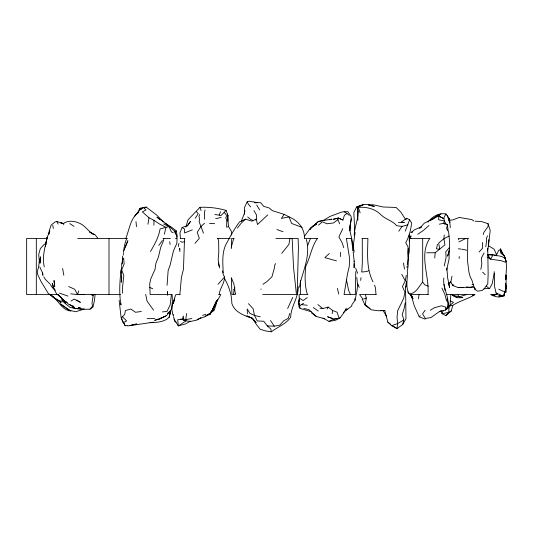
<?xml version="1.0" encoding="UTF-8"?>
<svg xmlns="http://www.w3.org/2000/svg" width="533" height="533" viewBox="0 0 533 533"><rect width="100%" height="100%" fill="white"/><g stroke="black" fill="none" stroke-linecap="round" stroke-linejoin="round"><path stroke-width="0.8" d="M153.924 225.219L153.944 220.329L148.954 217.737L142.404 211.887L146.029 209.862L143.35 207.557L139.22 210.075L140.026 208.256L146.142 207.051L156.356 214.759L163.491 221.955M450.325 227.624L449.426 218.823L445.941 213.933C438.826 212.66 432.023 216.605 427.972 222.228M354.165 261.063L354.112 267.786L354.172 263.655M121.251 269.465L121.058 272.736M450.838 294.922L450.039 305.649L447.5 308.847L448.393 306.242L448.3 303.25L447.02 298.88M355.784 271.55L355.331 294.569L344.065 294.569L347.509 273.869L349.242 266.54L349.661 258.851L346.41 238.431M292.144 238.431L293.543 267.533L296.321 293.377M357.876 220.162L357.53 206.671L363.2 204.885L358.995 206.664M231.295 248.591L231.708 238.431L234.14 238.431M179.508 248.385L179.921 251.596M122.35 261.576L122.51 256.186M227.851 221.228L228.057 215.845L226.065 210.388C217.524 208.01 208.903 206.924 200.022 207.31L188.036 219.796L185.83 227.111M233.434 294.569L234.114 289.872L234.98 287.847M95.087 294.809L94.474 300.445L92.989 307.081L89.99 309.193L83.888 309.32L78.244 307.601L80.456 307.874M488.741 239.943L488.435 245.933L487.442 251.056M354.365 235.499L354.658 228.997L353.832 212.587L356.637 206.951L363.506 204.412L373.473 204.845L383.08 206.984L396.126 207.457L400.703 211.954L405.62 219.556M488.734 239.957L488.435 245.933L490.213 230.396L488.068 223.7L481.332 221.495L475.063 221.182M352.999 250.976L353.366 245.54M360.668 280.431L361.001 277.653M449.092 306.042L448.759 312.411L445.795 315.583L442.057 313.704L441.191 311.532M410.163 238.431L411.15 235.839L410.31 236.432L408.978 236.412M354.205 235.133C354.552 225.452 359.908 216.625 357.53 206.671L358.296 206.964L356.637 206.951M300.512 280.365L300.385 294.569M444.209 234.926L443.962 238.731L444.895 244.92L435.188 252.735L426.726 252.795M467.767 238.431L467.541 261.043L468.96 272.27L470.199 276.827L471.965 280.305L474.67 289.106L477.555 291.185L482.232 290.445L483.178 289.606M163.778 238.431L163.644 240.363L160.653 247.539L158.421 257.059L155.922 263.222L155.03 269.352L150.839 278.726L149.7 283.756L150.133 294.569L172.179 294.569M409.611 236.712L409.291 241.289L409.244 234.76M93.355 294.383L92.016 303.164L92.495 306.202L89.99 309.193M361.794 271.77L362.34 262.762L362.273 238.431M40.215 260.79L40.042 263.182L39.902 258.991M40.335 259.191L40.515 256.799L40.042 260.657M121.704 277.027L121.297 282.237L121.664 269.984L124.169 263.875L123.623 258.059M434.741 258.019L435.188 252.735M494.191 271.65L494.624 286.667L496.03 293.017L496.909 293.31L497.429 294.569L490.513 294.569C508.016 303.21 505.99 286.554 506.037 274.935L505.857 279.492C505.83 271.61 507.936 262.996 504.218 255.64L500.7 253.088L500.62 248.864L499.454 250.21L498.735 250.23L496.603 254.721L495.364 255.407L494.191 255.18M439.345 224.186L443.663 223.294L447.427 224.58L446.594 228.664L448.639 231.822C449.312 239.857 450.998 248.531 447.553 256.146L449.252 250.357L449.039 259.225L446.641 270.124M357.776 212.62L357.923 211.008M179.841 294.569L181.453 277.213L183.465 269.238L184.545 238.431M357.616 284.948L357.103 290.105L355.045 300.326L352.02 304.556M167.542 294.569L167.575 291.611L167.362 295.302M459.033 258.532L459.359 256.566M123.216 255.154L123.403 253.501M123.503 252.675C123.929 247.798 124.735 242.881 126.841 238.431M298.273 286.641C298.56 297.641 290.865 306.375 290.685 317.302C285.961 324.137 277.8 326.849 271.344 331.806L265.481 330.92L260.124 329.214L256.16 324.164L252.482 318.334L246.826 315.902L251.949 318.181L256.14 322.532L252.482 318.334C244.341 315.589 234.607 312.471 231.815 303.304C231.795 294.383 228.784 286.208 224.553 278.519M485.823 246.792L486.649 240.196L486.456 238.258L487.488 235.793M190.574 321.119L185.517 323.924L178.302 325.923L177.709 319.707L182.579 319.147L183.219 315.936L184.012 320.566L185.777 319.627L186.577 313.484M407.265 264.788L408.065 258.665L407.705 252.262L408.065 246.946L405.726 242.668C409.104 236.565 410.99 229.77 411.549 222.834L409.63 219.809L406.806 218.323L401.156 222.094L404.34 222.401L398.504 222.534M122.45 261.63L122.89 258.352M487.448 250.39L487.735 248.258L488.148 274.115L487.782 283.756L483.691 289.499M171.413 294.569L170.147 304.976L166.996 311.452L162.432 311.905M222.494 270.904L223.254 274.635L224.533 277.033C224.62 283.476 219.689 288.406 219.176 294.569M332.186 313.677L332.639 310.486L328.161 307.061L322.778 308.56L319.987 308.247M121.357 268.719L121.684 266.473M244.9 210.528L244.574 212.794L241.336 221.355M406.599 281.584L405.566 287.527L405.553 286.901L405.973 318.774L402.662 324.577L396.998 328.588L391.648 325.636L387.811 322.065L384.846 310.626L378.297 310.766L371.088 309.786L365.212 305.249L366.271 298.027L365.398 294.569M406.979 267.506L407.212 265.914M498.915 296.788L504.325 295.782L504.618 293.803M446.308 309.513C451.791 299.613 442.097 288.54 443.862 277.973M147.974 224.22L148.954 217.737M355.118 232.408L353.272 245.58L354.132 252.122M121.078 269.905C119.758 281.444 118.966 293.456 120.951 304.943L120.924 303.497M216.744 300.545L216.125 304.423L214.153 310.419L210.808 312.738M299.539 287.254L300.445 281.684M298.833 302.004L299.22 299.639M418.392 298.82L419.098 294.569M408.298 253.661L409.364 247.359L409.471 235.846M48.61 234.587L49.316 230.542L51.141 225.066L54.946 222.021L56.751 221.462L63.287 223.56C68.864 219.556 76.512 221.262 81.995 224.56C86.446 227.464 89.178 232.248 94.035 234.613L89.691 232.095L95.26 234.953L97.752 238.218M411.183 295.202L414.274 305.802L419.231 316.789L425.074 319.147L425.374 318.434L430.93 317.588L439.625 311.412L445.262 310.159L445.801 307.161L441.571 305.789L434.322 307.748L430.244 310.279M480.839 269.418L481.819 263.955L481.366 258.065L484.111 252.995M122.07 263.935L122.343 262.449M392.181 325.576L396.998 328.588L397.605 323.604L397.032 316.915L397.698 310.706L403.681 298.3L404.953 292.124L402.448 286.587L405.273 280.844L406.266 275.374M342.939 220.029L338.322 217.984L333.092 219.356L338.362 218.084L342.939 220.029L344.385 215.319L346.963 213.52L349.182 215.305M310.572 228.664L309.646 229.696L317.868 221.901L323.911 220.136L330.014 216.425L341.926 211.961L347.796 211.614L351.06 216.331C351.853 221.188 349.295 225.919 349.848 230.836L350.368 223.753L349.795 230.116L353.539 246.692M405.22 302.924L404.081 308.78L402.262 314.297L403.761 319.927L402.662 324.577M448.506 284.622L450.798 282.263L451.984 276.227M121.491 265.714L122.703 259.624M350.474 223.001L351.334 218.836M437.466 244.201L436.487 248.838L439.765 249.257L438.646 243.015L443.962 238.731L449.126 236.046M444.249 265.98L446.101 257.439L445.768 251.783L449.532 247.472M299.319 299.013L298.64 301.984L299.299 305.196M298.886 302.024L299.246 300.492M164.324 234.194L165.95 227.371L168.934 226.572L171.373 231.848L173.238 232.708M205.012 209.989L204.366 212.647L204.692 219.183M169.128 317.295L170.727 310.966L169.128 317.295C164.291 322.199 156.569 322.458 150.059 322.665L153.411 322.225L127.56 325.949M300.605 281.351C304.49 267.819 310.353 253.708 306.342 239.437M504.318 293.45L504.704 291.911M505.484 288.833L505.69 283.303L506.223 289.865L505.83 292.484L505.824 291.158M231.295 246.939L233.774 238.431M307.528 245.76L310.479 238.431M318.481 225.119L322.392 221.788L327.049 223.787L333.411 222.967L337.849 219.663L338.362 218.084M445.795 315.583L451.224 311.032L452.823 305.349C459.713 300.752 468.007 299.006 475.003 294.569L446.407 294.569M48.963 233.96L49.822 230.976L47.131 237.358L45.818 243.841L47.131 237.358C45.178 247.046 41.821 257.039 44.299 266.953M483.198 234.587L483.797 232.521L488.095 226.425L488.068 223.7M45.345 246.692L45.578 245.886M289.772 313.404L288.253 318.368L283.796 320.719L279.785 325.143L274.255 326.189L267.286 325.89L263.762 321.252L257.272 320.946L254.454 315.429L253.195 308.84L248.458 303.657M78.737 290.891L77.485 294.569L70.709 293.836M446.314 224.573L444.369 221.028L443.962 218.783L439.085 216.391L439.472 215.252M405.233 231.142L409.63 219.809M214.086 307.248L216.378 301.238L214.086 307.248L210.675 312.991L204.519 316.862L197.137 319.514M342.746 228.604L338.875 237.052L341.939 242.275L343.758 247.705M443.363 310.279L442.057 313.704L448.759 312.411L451.224 311.032M215.345 303.723L212.86 310.179L210.848 312.445M125.861 238.431C129.412 229.09 130.432 218.377 138.84 211.614L138.014 212.993M214.839 214.519L219.203 215.125L220.515 211.768M187.389 225.919L190.554 221.355L187.33 225.779L182.079 227.498L179.967 232.814L180.434 238.431M317.415 238.431C311.452 246.826 310.379 257.199 305.769 266.22C304.809 275.521 304.636 285.575 307.401 294.569M123.989 250.437L127.88 240.709L125.188 247.125M199.715 214.532L199.009 216.265L199.515 219.343L199.142 221.761L203.499 233.201M292.75 297.381L287.66 308.534M252.948 201.94L249.437 201.194L247.172 201.734L244.4 207.757L244.427 214.213M213.999 306.402L216.131 301.905M260.904 289.392L261.097 288.993M178.981 243.388L178.348 245.167L178.535 246.539M327.155 309L328.161 307.061M407.625 291.891L409.351 293.876C415.987 293.736 418.985 286.228 422.682 282.117L422.682 238.431M214.053 306.015L214.766 304.696M140.026 208.256L137.081 213.66L137.794 212.694L134.416 216.545M346.297 308.147L343.459 313.324L340.141 317.815L339.175 318.394L333.891 319.127L329.021 321.386L322.998 318.034M215.119 304.037L217.577 299.646L212.86 310.179L210.762 312.531M275.594 263.555L274.781 265.001L274.482 267.779L271.91 276.854L266.693 281.757L262.909 284.322M505.564 258.658L501.786 256.48L493.125 254.827L490.626 259.171L487.149 257.066M210.835 312.018L211.654 310.646M212.467 309.273L213.287 307.901M150.473 251.536C154.577 244.48 158.781 237.065 160.08 228.917L165.95 227.371L159.46 223.967L153.944 220.329M304.563 236.126L310.806 227.478L316.156 223.98L313.81 225.799L318.494 221.282L331.912 219.17L329.827 219.829M429.691 238.431C418.691 255.514 429.658 275.921 427.966 294.569M195.231 218.277L198.249 213.68L196.344 211.581M398.777 231.215L402.015 226.405L407.845 224.833M281.75 253.368L288.899 244.414L289.959 238.431M302.198 227.431L291.631 223.447L289.039 216.891L284.182 214.353L281.364 218.403L289.039 216.891C298.22 220.635 304.656 228.351 304.503 238.557M425.067 310.266L422.549 313.884L425.374 318.434M158.794 245.427L162.392 240.456M224.533 277.033L218.004 284.336M158.328 319.027L154.59 320.32L159.42 319.067L166.589 315.596L171.353 309.42L172.352 302.098L172.226 295.235M405.886 219.516L406.806 218.323M445.941 213.933L443.949 217.564L443.962 218.783L438.799 215.832L424.328 223.16L419.631 228.284L421.41 227.131M237.358 228.104L241.076 223.32L245.513 219.13L251.849 221.168L256.28 219.103L256.626 215.239L253.948 210.555M445.262 310.159L447.727 307.161M231.695 235.026L231.335 231.222L228.564 226.652L226.605 227.091L226.778 221.342L225.752 217.331L228.057 215.845L227.378 213.993M194.951 243.381L199.322 238.324L197.217 232.288L201.021 226.412L204.512 223.28M466.582 294.569L459.14 296.814L452.69 295.222L451.891 294.569M479.04 252.056L482.658 248.072L482.538 242.488M311.059 311.712L300.099 308.407L299.1 306.935L301.245 304.596L303.59 303.304M167.455 313.544L168.555 312.358M211.554 311.452L213.64 309.233L211.581 311.239M121.81 317.295L124.709 314.39L125.382 310.539L130.852 309.02L135.489 312.278L141.365 311.492M219.203 215.125L221.115 215.479L226.065 210.388M483.891 288.659L489.594 288.513L492.212 283.636L493.285 278.046A109.458 105.014 -90 0 0 494.191 273.296M419.231 316.789L420.277 315.769M267.766 214.892L257.466 224.533L256.28 219.103L255.32 219.996M329.334 253.515L324.877 257.639L336.47 260.877M428.952 225.506L423.675 230.223L417.772 234.307M343.359 312.678L347.456 309.093L346.15 309.76M412.555 231.888L411.11 232.608L414.194 229.923L421.157 226.951M449.719 305.516L453.49 302.378L450.059 300.872M458.94 241.935L465.809 238.431M433.003 218.783L439.045 214.572L435.288 216.964L440.918 213.853M307.268 297.614L303.117 300.485L299.22 298.12L299.12 294.569L307.841 294.569M164.917 223.3L170.866 226.745L176.263 230.869L175.13 231.642L166.343 223.773L156.935 217.224L160.2 219.723M439.045 214.572L430.417 220.256L433.289 219.023M316.062 224.173L312.791 226.325L315.576 224.553M314.557 225.153L316.615 223.8M201.021 317.488L197.21 319.987L190.687 321.439L184.012 320.566M71.049 301.058L74.14 299.066L80.423 302.371L76.639 300.086M411.11 232.608L412.822 231.522M403.761 319.927L397.605 323.604L391.648 325.636M119.152 300.379L121.111 317.661L123.17 322.678L126.641 320.919L122.423 316.775M146.142 207.051L144.776 207.783L143.35 207.557M340.141 317.815L335.637 320.22L329.021 321.386M184.645 241.622L182.186 242.275L180.507 241.416M83.415 309.34L75.666 311.732L68.657 310.099L60.336 303.843L70.969 311.032C61.142 310.219 58.23 299.18 50.468 294.676L52.5 296.808L61.055 302.684L59.869 301.605M159.42 319.067L166.589 315.596M192.326 229.843L184.551 232.988L184.605 229.07L182.079 227.498M472.411 294.889L473.091 294.569M474.35 294.569L472.718 295.342L474.51 294.569M245.513 219.13L239.597 221.815C234.194 229.043 229.903 237.052 225.672 245C221.795 253.728 222.834 263.569 223.227 272.856M345.571 310.179L347.596 309.26L351.927 305.875L351.593 305.156M467.015 287.08L470.133 287.653L472.811 286.468M450.512 281.584L452.85 285.575L458.233 287.607L465.342 287.627M474.67 289.106L475.729 288.659M84.301 308.814L82.355 309.62L70.216 307.481L64.16 302.691M139.22 210.075L141.998 208.929M159.074 318.767L164.717 316.509M368.716 270.664L366.777 271.51L361.934 272.05M448.16 283.303L450.798 282.263M439.625 311.412L441.391 310.719M362.78 298.866L362.167 299.106L365.212 305.249M363.559 299.06L366.271 298.027M136.788 323.764L130.032 325.59L134.536 324.37M202.52 315.336L205.871 314.323M208.37 314.55L210.442 314.077L212.934 308.674L220.835 294.569L218.67 294.569M215.638 218.697L221.222 217.424M458.233 287.607L463.19 287.374M337.016 318.468L333.891 319.127L327.529 316.769L332.339 318.394M449.839 305.902L452.823 305.349M185.777 319.627L191.88 318.521M502.199 296.175L504.325 295.782M380.355 310.473L384.846 310.626M121.624 317.728L121.81 319.34L125.128 325.73L127.38 325.403M452.244 285.155L453.949 284.935M449.046 220.262L452.87 219.922L459.193 217.417L471.832 219.609L473.744 220.975M79.324 308.42L75.446 308.687L72.814 307.448M466.555 287.294L474.383 287.187M503.185 295.475L498.741 295.642L500.507 294.849L496.03 293.017M357.53 206.671L358.303 207.417C366.677 206.557 375.412 209.016 381.335 215.185C385.965 219.483 392.548 220.689 396.605 225.699L402.015 226.405M147.101 318.674L154.757 318.554M47.404 238.431L26.65 238.431L26.65 294.569L58.084 294.569L61.088 297.527L56.511 293.796L54.373 289.705L52.287 283.316L53.706 288.206M77.705 238.431L127.327 238.431M162.971 238.431L170.447 238.431M175.43 238.431L177.089 238.431L176.849 243.354L173.452 250.81L170.167 264.994L168.168 270.398L167.062 285.315M180.227 238.431L184.831 238.431M217.511 238.431L230.256 238.431M275.914 238.431L298.114 238.431L298.42 247.798L297.154 294.569L262.722 294.569M304.53 238.431L317.795 238.431M346.29 238.431L351.227 238.431M362.027 238.431L367.897 238.431C367.683 252.955 366.124 268.585 373.04 281.89M409.457 238.431L430.024 238.431M468.487 238.431L458.4 238.431L458.833 239.903M77.705 294.569L120.511 294.569M180.074 294.569L175.897 294.569L174.844 297.314L173.372 303.417L174.684 298.327L172.512 304.123L171.899 309.706L172.912 314.93M376.071 294.569L359.562 294.569L362.32 298.253M428.332 294.569L409.957 294.569L412.036 296.221M84.167 294.602L77.485 294.569L74.713 289.266L68.67 286.554M493.125 254.827L487.628 254.787L490.626 259.171L501.333 260.717L505.317 262.249M460.572 297.561L462.791 297.627L457.421 297.774L452.277 295.222L456.868 297.454M470.133 287.653L465.822 287.114M209.522 223.44L214.672 223.68M471.998 284.409L473.531 284.489M505.524 291.404L502.885 291.198L498.788 289.179M301.245 304.596L307.181 305.256M492.659 255.007L487.635 254.547M255.893 202.82L254.434 202.633L260.637 202.693L263.768 206.358L269.225 207.983L272.316 210.655L284.182 214.353M410.17 238.224L411.603 238.431M495.124 294.569L495.963 294.696L495.623 294.569M494.324 294.956L491.932 294.569L494.957 295.062L493.318 294.569M63.853 223.52L60.742 222.901L63.287 223.56L63.8 224.733M182.579 319.147L184.012 319.427M492.472 294.569L494.957 295.062M324.797 318.847L316.222 316.442L311.552 312.951M46.384 244.52L44.419 244.081L40.335 248.591L38.709 254.507L39.309 260.897L38.549 267.579L37.65 270.098L37.616 274.328L40.948 281.391L48.31 293.483L49.829 294.569M260.331 316.829L254.454 315.429L249.99 313.437L247.199 308.993L247.372 313.817M253.435 201.82L257.259 202.733M303.783 308.407L308.993 309.7L316.256 316.469M58.75 300.445L64.26 302.284M59.463 293.117L67.957 296.095M180.527 319.047L186.197 320.746L178.302 325.923L174.018 319.04M176.103 322.085L174.837 321.652L173.638 316.928M276.94 229.536L283.01 231.755M252.909 220.349L250.73 219.543L247.698 216.938M73.847 306.288L68.717 304.363L65.273 301.238L67.165 302.684M428.265 286.154L424.728 284.815L422.682 282.117M332.639 310.486L337.063 312.238L339.175 318.394M149.7 287.494L152.698 288.699M163.684 224L168.934 226.572M233.587 289.612L234.114 289.872M123.17 322.678L124.029 323.151L125.128 325.73M488.308 245.573L494.124 249.217L496.203 253.768L496.509 255.907M91.11 294.602L93.068 295.722M344.131 211.661L346.963 213.52M69.756 223.574L73.98 226.358M55.299 298.3L58.01 300.086M49.902 294.636L53.267 296.954M313.264 307.534L318.248 311.012M72.854 306.881L75.446 308.687L69.696 304.609M61.408 299.733L62.601 300.632M364.878 304.53L370.102 308.594M444.802 224.193L443.663 223.294L444.369 221.028L438.666 219.783L438.799 215.832L439.085 216.391M387.811 322.065L390.309 324.071M317.861 304.576L322.778 308.56M448.246 217.857L449.426 218.823L449.925 222.374M486.249 286.068L489.421 288.686M52.807 287.92L50.295 284.602M267.286 325.89L270.811 328.974L271.344 331.806M482.618 272.176L485.13 274.675M57.404 294.176L57.784 294.569M58.03 294.569L64.506 301.078L60.076 296.335L65.552 303.137L62.328 298.86M52.061 287.027L54.373 289.705M224.153 212.394L227.551 216.458L228.564 226.652M250.677 206.897L248.291 204.026L247.172 201.734M54.386 289.039L55.352 290.199M49.915 283.909L45.492 279.545L43.753 276.84M410.377 294.936L412.329 297.521M412.422 297.567L410.563 295.022L412.948 298.806M153.564 310.159L147.128 301.238L145.649 294.409M457.634 294.569L459.14 296.814M270.498 320.506L274.255 326.189M503.652 255.607L500.687 250.783L504.071 255.574L505.304 258.538M256.693 204.985L259.678 209.989M409.351 293.876C404.76 287.08 408.158 278.299 407.245 270.657C409.097 264.455 407.498 257.925 409.237 251.729L408.791 248.571M383.327 310.852L386.405 316.289M412.968 298.653L411.023 295.129L412.415 297.714M401.722 274.302L405.273 280.844M56.751 221.462L58.15 224.067M359.249 287.414L357.403 283.629L356.824 277.453M39.768 266.913L42.42 272.57L42.907 275.314L42.553 272.403M441.95 288.113L444.822 294.303L446.621 301.038M337.849 219.663L339.714 223.8M500.647 248.958L503.219 254.787M374.539 285.215L375.472 287.853L376.012 294.569M121.664 269.984L123.789 275.374L122.543 287.347L122.563 293.157M350.507 294.569L348.682 290.578L346.39 279.519M200.022 207.31L201.094 210.602M355.658 268.166L357.636 273.309M447.187 215.232L449.459 221.901L448.833 218.936M358.303 207.417L360.155 212.867M448.666 284.442L449.685 287.554L447.7 278.226L446.867 268.059M504.218 255.64L506.157 261.856L505.477 259.198M217.87 238.431L218.65 241.009L218.783 252.622L218.164 259.518L219.123 266.233M175.457 234.047L174.677 231.102L176.583 235.486L176.836 238.431M299.699 306.801L300.099 308.407M351.474 239.39L353.119 250.783M357.583 283.463L358.063 285.395M219.609 267.926L218.357 262.483M337.409 288.413L338.715 294.063M299.373 305.196L298.64 301.984L299.1 306.935M169.108 311.765L169.774 314.776M445.075 290.372L444.002 284.375M176.263 230.869L177.356 237.105M62.608 268.419L63.813 275.314M403.481 263.002L404.48 269.132M52.794 225.306L53.307 228.497M354.785 298.687L355.045 300.326M39.928 259.125L40.268 261.47M169.701 241.676L170.094 244.547M354.218 261.663L353.212 252.182M406.179 283.616L406.512 286.221M447.427 224.58L448.08 230.363M135.995 221.601L136.481 226.705M505.89 288.653L505.704 284.789L505.777 288.766M227.551 216.458L227.704 219.623M173.358 314.49L173.438 316.142M179.808 248.265L179.881 249.87M340.467 252.389L340.647 256.613M299.22 298.12L299.273 299.613M108.998 238.431L108.998 294.569M36.317 238.431L36.317 294.569M458.267 248.798A49.569 47.557 90 0 1 461.331 249.138M462.138 249.257A49.569 47.557 90 0 1 466.695 250.244M235.306 293.75L235.266 294.569L231.955 294.569L231.295 277.56L233.96 284.189L235.306 293.75M210.015 313.391L205.138 316.369L210.442 314.077L210.015 313.391M369.369 205.165L368.55 205.078L374.306 206.404L369.369 205.165M54.706 286.594L54.046 280.571L54.706 286.594"/></g></svg>
